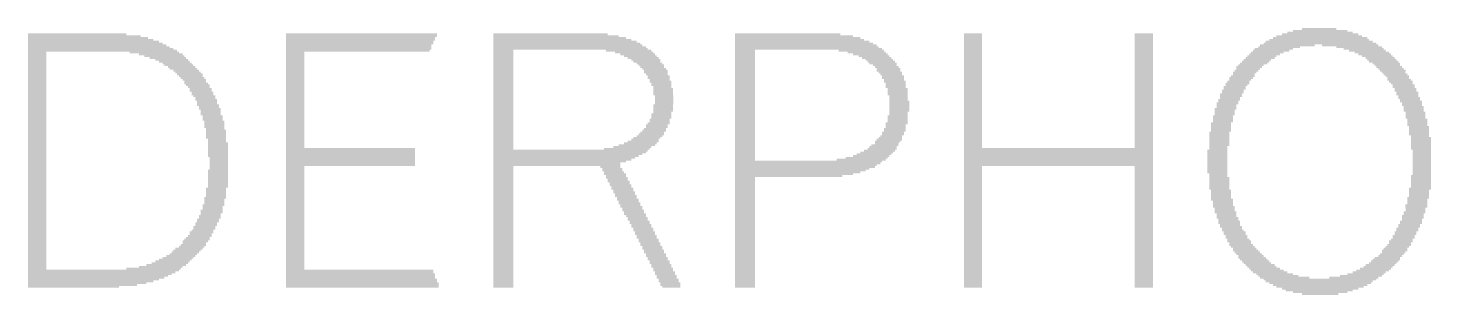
# Model space of a CAD drawing. Extents: x 3 to 114, y 9 to 132.
# Drawn here: x 49.32 to 61.09, y 129.89 to 132.13 of the extents above; entities that cross this region are included whole.
import ezdxf

# ---------------------------------------------------------------- set-up
doc = ezdxf.new("R2010")
doc.units = 0
doc.layers.add('254', color=53, linetype='CONTINUOUS')

# ---------------------------------------------------------------- blocks, each defined once
blk = doc.blocks.new('RECT')
blk.add_solid([(-0.5, -0.5), (0.5, -0.5), (-0.5, 0.5), (0.5, 0.5)])

msp = doc.modelspace()

# ---------------------------------------------------------------- block references
at = {"layer": '254', "yscale": 0.0152}
for p, xscale in [((60.1523, 132.1206), 0.2896), ((49.7357, 132.0749), 0.823), ((49.7967, 132.0597), 0.9449), ((49.85, 132.0292), 1.0516), ((49.8729, 132.014), 1.0973), ((49.8272, 132.0444), 1.0058), ((52.1132, 132.0444), 1.2497), ((52.1132, 132.0292), 1.2497), ((52.1208, 132.0749), 1.2649), ((52.1208, 132.0597), 1.2649), ((52.1056, 132.014), 1.2344), ((53.7515, 132.0597), 1.0516), ((53.782, 132.0444), 1.1125), ((53.8048, 132.0292), 1.1582), ((53.8277, 132.014), 1.204), ((53.7058, 132.0749), 0.9601), ((55.7479, 132.0597), 0.9906), ((55.7784, 132.0444), 1.0516), ((55.7936, 132.0292), 1.082), ((55.8165, 132.014), 1.1278), ((55.6946, 132.0749), 0.8839), ((57.2491, 132.0749), 0.1524), ((57.2491, 132.0597), 0.1524), ((57.2491, 132.0444), 0.1524), ((57.2491, 132.0292), 0.1524), ((57.2491, 132.014), 0.1524), ((58.6816, 132.0749), 0.1524), ((58.6816, 132.0597), 0.1524), ((58.6816, 132.0444), 0.1524), ((58.6816, 132.0292), 0.1524), ((58.6816, 132.014), 0.1524), ((60.1523, 132.014), 0.8992), ((60.1523, 132.0292), 0.8382), ((60.1599, 132.0444), 0.7925), ((60.1523, 132.0597), 0.7163), ((60.1599, 132.0749), 0.6401), ((60.1599, 132.0902), 0.5486), ((60.1599, 132.1054), 0.4572), ((49.8881, 131.9987), 1.1278), ((49.9186, 131.9682), 1.1887), ((49.9491, 131.9378), 1.2497), ((49.9034, 131.9835), 1.1582), ((49.9339, 131.953), 1.2192), ((49.4005, 131.9225), 0.1524), ((49.4005, 131.9073), 0.1524), ((49.4005, 131.892), 0.1524), ((50.3834, 131.9225), 0.4115), ((50.4368, 131.9073), 0.3658), ((50.4673, 131.892), 0.3353), ((52.0979, 131.9835), 1.2192), ((52.0979, 131.9682), 1.2192), ((52.0979, 131.953), 1.2192), ((52.0903, 131.9378), 1.204), ((51.5645, 131.9225), 0.1524), ((51.5645, 131.9073), 0.1524), ((51.5645, 131.892), 0.1524), ((52.1056, 131.9987), 1.2344), ((53.8505, 131.9835), 1.2497), ((53.8429, 131.9987), 1.2344), ((53.8658, 131.9682), 1.2802), ((53.8734, 131.953), 1.2954), ((53.3095, 131.9378), 0.1676), ((53.3095, 131.9225), 0.1676), ((53.3095, 131.9073), 0.1676), ((53.3095, 131.892), 0.1676), ((54.3611, 131.9378), 0.381), ((54.4068, 131.9225), 0.32), ((54.4373, 131.9073), 0.2896), ((54.4601, 131.892), 0.2743), ((55.8317, 131.9987), 1.1582), ((55.8546, 131.9682), 1.204), ((55.8698, 131.953), 1.2344), ((55.3364, 131.9378), 0.1676), ((55.3364, 131.9225), 0.1676), ((55.3364, 131.9073), 0.1676), ((55.3364, 131.892), 0.1676), ((55.847, 131.9835), 1.1887), ((56.3118, 131.9378), 0.381), ((56.3575, 131.9225), 0.32), ((56.388, 131.9073), 0.2896), ((56.4185, 131.892), 0.2591), ((57.2491, 131.9987), 0.1524), ((57.2491, 131.9835), 0.1524), ((57.2491, 131.9682), 0.1524), ((57.2491, 131.953), 0.1524), ((57.2491, 131.9378), 0.1524), ((57.2491, 131.9225), 0.1524), ((57.2491, 131.9073), 0.1524), ((57.2491, 131.892), 0.1524), ((58.6816, 131.9987), 0.1524), ((58.6816, 131.9835), 0.1524), ((58.6816, 131.9682), 0.1524), ((58.6816, 131.953), 0.1524), ((58.6816, 131.9378), 0.1524), ((58.6816, 131.9225), 0.1524), ((58.6816, 131.9073), 0.1524), ((58.6816, 131.892), 0.1524), ((59.6722, 131.892), 0.2438), ((59.6951, 131.9073), 0.2591), ((59.7179, 131.9225), 0.2743), ((59.7484, 131.9378), 0.3048), ((59.7713, 131.953), 0.32), ((59.817, 131.9682), 0.3505), ((59.8856, 131.9835), 0.4572), ((60.1599, 131.9987), 0.9449), ((60.4114, 131.9835), 0.4724), ((60.4876, 131.9682), 0.381), ((60.5257, 131.953), 0.3353), ((60.5561, 131.9378), 0.3048), ((60.5942, 131.9225), 0.2896), ((60.6171, 131.9073), 0.2743), ((60.64, 131.892), 0.2591), ((49.4005, 131.8768), 0.1524), ((49.4005, 131.8616), 0.1524), ((49.4005, 131.8463), 0.1524), ((49.4005, 131.8311), 0.1524), ((49.4005, 131.8158), 0.1524), ((49.4005, 131.8006), 0.1524), ((49.4005, 131.7854), 0.1524), ((49.4005, 131.7701), 0.1524), ((50.4977, 131.8768), 0.3048), ((50.5282, 131.8616), 0.2743), ((50.5511, 131.8463), 0.2591), ((50.5739, 131.8311), 0.2438), ((50.5892, 131.8158), 0.2438), ((50.612, 131.8006), 0.2286), ((50.6273, 131.7854), 0.2286), ((50.6501, 131.7701), 0.2134), ((51.5645, 131.8768), 0.1524), ((51.5645, 131.8616), 0.1524), ((51.5645, 131.8463), 0.1524), ((51.5645, 131.8311), 0.1524), ((51.5645, 131.8158), 0.1524), ((51.5645, 131.8006), 0.1524), ((51.5645, 131.7854), 0.1524), ((51.5645, 131.7701), 0.1524), ((53.3095, 131.8768), 0.1676), ((53.3095, 131.8616), 0.1676), ((53.3095, 131.8463), 0.1676), ((53.3095, 131.8311), 0.1676), ((53.3095, 131.8158), 0.1676), ((53.3095, 131.8006), 0.1676), ((53.3095, 131.7854), 0.1676), ((53.3095, 131.7701), 0.1676), ((54.483, 131.8768), 0.2591), ((54.5059, 131.8616), 0.2438), ((54.5135, 131.8463), 0.2286), ((54.5363, 131.8311), 0.2134), ((54.5516, 131.8158), 0.2134), ((54.5592, 131.8006), 0.1981), ((54.5744, 131.7854), 0.1981), ((54.5897, 131.7701), 0.1981), ((55.3364, 131.8768), 0.1676), ((55.3364, 131.8616), 0.1676), ((55.3364, 131.8463), 0.1676), ((55.3364, 131.8311), 0.1676), ((55.3364, 131.8158), 0.1676), ((55.3364, 131.8006), 0.1676), ((55.3364, 131.7854), 0.1676), ((55.3364, 131.7701), 0.1676), ((56.4413, 131.8768), 0.2438), ((56.4642, 131.8616), 0.2286), ((56.4794, 131.8463), 0.2286), ((56.4947, 131.8311), 0.2286), ((56.5099, 131.8158), 0.1981), ((56.5252, 131.8006), 0.1981), ((56.5404, 131.7854), 0.1981), ((56.5404, 131.7701), 0.1981), ((57.2491, 131.8768), 0.1524), ((57.2491, 131.8616), 0.1524), ((57.2491, 131.8463), 0.1524), ((57.2491, 131.8311), 0.1524), ((57.2491, 131.8158), 0.1524), ((57.2491, 131.8006), 0.1524), ((57.2491, 131.7854), 0.1524), ((57.2491, 131.7701), 0.1524), ((58.6816, 131.8768), 0.1524), ((58.6816, 131.8616), 0.1524), ((58.6816, 131.8463), 0.1524), ((58.6816, 131.8311), 0.1524), ((58.6816, 131.8158), 0.1524), ((58.6816, 131.8006), 0.1524), ((58.6816, 131.7854), 0.1524), ((58.6816, 131.7701), 0.1524), ((59.5427, 131.7701), 0.1981), ((59.5655, 131.8006), 0.2134), ((59.5579, 131.7854), 0.1981), ((59.5808, 131.8158), 0.2134), ((59.6036, 131.8311), 0.2286), ((59.6189, 131.8463), 0.2286), ((59.6341, 131.8616), 0.2286), ((59.657, 131.8768), 0.2438), ((60.6628, 131.8768), 0.2438), ((60.6781, 131.8616), 0.2438), ((60.6933, 131.8463), 0.2438), ((60.7162, 131.8311), 0.2286), ((60.7238, 131.8158), 0.2134), ((60.739, 131.8006), 0.2134), ((60.7543, 131.7854), 0.2134), ((60.7695, 131.7701), 0.2134), ((49.4005, 131.7549), 0.1524), ((49.4005, 131.7396), 0.1524), ((49.4005, 131.7244), 0.1524), ((49.4005, 131.7092), 0.1524), ((49.4005, 131.6939), 0.1524), ((49.4005, 131.6787), 0.1524), ((49.4005, 131.6634), 0.1524), ((49.4005, 131.6482), 0.1524), ((50.6654, 131.7549), 0.2134), ((50.6806, 131.7396), 0.2134), ((50.6882, 131.7244), 0.1981), ((50.7035, 131.7092), 0.1981), ((50.7187, 131.6939), 0.1981), ((50.7263, 131.6787), 0.1829), ((50.734, 131.6634), 0.1981), ((50.7492, 131.6482), 0.1981), ((51.5645, 131.7549), 0.1524), ((51.5645, 131.7396), 0.1524), ((51.5645, 131.7244), 0.1524), ((51.5645, 131.7092), 0.1524), ((51.5645, 131.6939), 0.1524), ((51.5645, 131.6787), 0.1524), ((51.5645, 131.6634), 0.1524), ((51.5645, 131.6482), 0.1524), ((53.3095, 131.7549), 0.1676), ((53.3095, 131.7396), 0.1676), ((53.3095, 131.7244), 0.1676), ((53.3095, 131.7092), 0.1676), ((53.3095, 131.6939), 0.1676), ((53.3095, 131.6787), 0.1676), ((53.3095, 131.6634), 0.1676), ((53.3095, 131.6482), 0.1676), ((54.5897, 131.7549), 0.1981), ((54.5973, 131.7396), 0.1829), ((54.6125, 131.7244), 0.1829), ((54.6125, 131.7092), 0.1829), ((54.6278, 131.6787), 0.1829), ((54.6202, 131.6939), 0.1676), ((54.6354, 131.6634), 0.1676), ((54.6354, 131.6482), 0.1676), ((55.3364, 131.7549), 0.1676), ((55.3364, 131.7396), 0.1676), ((55.3364, 131.7244), 0.1676), ((55.3364, 131.7092), 0.1676), ((55.3364, 131.6939), 0.1676), ((55.3364, 131.6787), 0.1676), ((55.3364, 131.6634), 0.1676), ((55.3364, 131.6482), 0.1676), ((56.5556, 131.7549), 0.1981), ((56.5633, 131.7396), 0.1829), ((56.5785, 131.7244), 0.1829), ((56.5785, 131.7092), 0.1829), ((56.5937, 131.6787), 0.1829), ((56.5861, 131.6939), 0.1676), ((56.6014, 131.6634), 0.1676), ((56.6014, 131.6482), 0.1676), ((57.2491, 131.7549), 0.1524), ((57.2491, 131.7396), 0.1524), ((57.2491, 131.7244), 0.1524), ((57.2491, 131.7092), 0.1524), ((57.2491, 131.6939), 0.1524), ((57.2491, 131.6787), 0.1524), ((57.2491, 131.6634), 0.1524), ((57.2491, 131.6482), 0.1524), ((58.6816, 131.7549), 0.1524), ((58.6816, 131.7396), 0.1524), ((58.6816, 131.7244), 0.1524), ((58.6816, 131.7092), 0.1524), ((58.6816, 131.6939), 0.1524), ((58.6816, 131.6787), 0.1524), ((58.6816, 131.6634), 0.1524), ((58.6816, 131.6482), 0.1524), ((59.4589, 131.6482), 0.1829), ((59.4665, 131.6634), 0.1981), ((59.4741, 131.6787), 0.1829), ((59.4893, 131.6939), 0.1829), ((59.497, 131.7092), 0.1981), ((59.5122, 131.7244), 0.1981), ((59.5198, 131.7396), 0.1829), ((59.5274, 131.7549), 0.1981), ((60.7771, 131.7549), 0.1981), ((60.7924, 131.7396), 0.1981), ((60.8076, 131.7244), 0.1981), ((60.8152, 131.7092), 0.1829), ((60.8228, 131.6939), 0.1981), ((60.8381, 131.6787), 0.1981), ((60.8457, 131.6634), 0.1829), ((60.8609, 131.6482), 0.1829), ((49.4005, 131.633), 0.1524), ((49.4005, 131.6177), 0.1524), ((49.4005, 131.6025), 0.1524), ((49.4005, 131.5872), 0.1524), ((49.4005, 131.572), 0.1524), ((49.4005, 131.5568), 0.1524), ((49.4005, 131.5415), 0.1524), ((50.7568, 131.633), 0.1829), ((50.7721, 131.6177), 0.1829), ((50.7721, 131.6025), 0.1829), ((50.7873, 131.5872), 0.1829), ((50.7873, 131.572), 0.1829), ((50.8025, 131.5568), 0.1829), ((50.8102, 131.5415), 0.1676), ((51.5645, 131.633), 0.1524), ((51.5645, 131.6177), 0.1524), ((51.5645, 131.6025), 0.1524), ((51.5645, 131.5872), 0.1524), ((51.5645, 131.572), 0.1524), ((51.5645, 131.5568), 0.1524), ((51.5645, 131.5415), 0.1524), ((53.3095, 131.633), 0.1676), ((53.3095, 131.6177), 0.1676), ((53.3095, 131.6025), 0.1676), ((53.3095, 131.5872), 0.1676), ((53.3095, 131.572), 0.1676), ((53.3095, 131.5568), 0.1676), ((53.3095, 131.5415), 0.1676), ((54.643, 131.633), 0.1524), ((54.6506, 131.6177), 0.1676), ((54.6506, 131.6025), 0.1676), ((54.6506, 131.5872), 0.1676), ((54.6506, 131.572), 0.1676), ((54.6583, 131.5568), 0.1524), ((54.6583, 131.5415), 0.1524), ((55.3364, 131.633), 0.1676), ((55.3364, 131.6177), 0.1676), ((55.3364, 131.6025), 0.1676), ((55.3364, 131.5872), 0.1676), ((55.3364, 131.572), 0.1676), ((55.3364, 131.5568), 0.1676), ((55.3364, 131.5415), 0.1676), ((56.6014, 131.633), 0.1676), ((56.6166, 131.6177), 0.1676), ((56.6166, 131.6025), 0.1676), ((56.6166, 131.5872), 0.1676), ((56.6166, 131.572), 0.1676), ((56.6242, 131.5568), 0.1524), ((56.6242, 131.5415), 0.1524), ((57.2491, 131.633), 0.1524), ((57.2491, 131.6177), 0.1524), ((57.2491, 131.6025), 0.1524), ((57.2491, 131.5872), 0.1524), ((57.2491, 131.572), 0.1524), ((57.2491, 131.5568), 0.1524), ((57.2491, 131.5415), 0.1524), ((58.6816, 131.633), 0.1524), ((58.6816, 131.6177), 0.1524), ((58.6816, 131.6025), 0.1524), ((58.6816, 131.5872), 0.1524), ((58.6816, 131.572), 0.1524), ((58.6816, 131.5568), 0.1524), ((58.6816, 131.5415), 0.1524), ((59.4131, 131.572), 0.1829), ((59.4131, 131.5568), 0.1829), ((59.4055, 131.5415), 0.1676), ((59.4284, 131.6025), 0.1829), ((59.4284, 131.5872), 0.1829), ((59.4436, 131.633), 0.1829), ((59.4436, 131.6177), 0.1829), ((60.8609, 131.633), 0.1829), ((60.8762, 131.6177), 0.1829), ((60.8762, 131.6025), 0.1829), ((60.8914, 131.5872), 0.1829), ((60.8914, 131.572), 0.1829), ((60.899, 131.5568), 0.1676), ((60.9067, 131.5415), 0.1829), ((49.4005, 131.5263), 0.1524), ((49.4005, 131.511), 0.1524), ((49.4005, 131.4958), 0.1524), ((49.4005, 131.4806), 0.1524), ((49.4005, 131.4653), 0.1524), ((49.4005, 131.4501), 0.1524), ((49.4005, 131.4348), 0.1524), ((49.4005, 131.4196), 0.1524), ((50.8178, 131.5263), 0.1829), ((50.833, 131.4806), 0.1829), ((50.8254, 131.511), 0.1676), ((50.8254, 131.4958), 0.1676), ((50.8406, 131.4653), 0.1676), ((50.8483, 131.4501), 0.1829), ((50.8559, 131.4348), 0.1676), ((50.8559, 131.4196), 0.1676), ((51.5645, 131.5263), 0.1524), ((51.5645, 131.511), 0.1524), ((51.5645, 131.4958), 0.1524), ((51.5645, 131.4806), 0.1524), ((51.5645, 131.4653), 0.1524), ((51.5645, 131.4501), 0.1524), ((51.5645, 131.4348), 0.1524), ((51.5645, 131.4196), 0.1524), ((53.3095, 131.5263), 0.1676), ((53.3095, 131.511), 0.1676), ((53.3095, 131.4958), 0.1676), ((53.3095, 131.4806), 0.1676), ((53.3095, 131.4653), 0.1676), ((53.3095, 131.4501), 0.1676), ((53.3095, 131.4348), 0.1676), ((53.3095, 131.4196), 0.1676), ((54.6506, 131.4806), 0.1676), ((54.6506, 131.4653), 0.1676), ((54.6506, 131.4501), 0.1676), ((54.6506, 131.4348), 0.1676), ((54.643, 131.4196), 0.1524), ((54.6583, 131.5263), 0.1524), ((54.6583, 131.511), 0.1524), ((54.6583, 131.4958), 0.1524), ((55.3364, 131.5263), 0.1676), ((55.3364, 131.511), 0.1676), ((55.3364, 131.4958), 0.1676), ((55.3364, 131.4806), 0.1676), ((55.3364, 131.4653), 0.1676), ((55.3364, 131.4501), 0.1676), ((55.3364, 131.4348), 0.1676), ((55.3364, 131.4196), 0.1676), ((56.6242, 131.5263), 0.1524), ((56.6318, 131.511), 0.1676), ((56.6318, 131.4958), 0.1676), ((56.6318, 131.4806), 0.1676), ((56.6318, 131.4653), 0.1676), ((56.6318, 131.4501), 0.1676), ((56.6318, 131.4348), 0.1676), ((56.6242, 131.4196), 0.1524), ((57.2491, 131.5263), 0.1524), ((57.2491, 131.511), 0.1524), ((57.2491, 131.4958), 0.1524), ((57.2491, 131.4806), 0.1524), ((57.2491, 131.4653), 0.1524), ((57.2491, 131.4501), 0.1524), ((57.2491, 131.4348), 0.1524), ((57.2491, 131.4196), 0.1524), ((58.6816, 131.5263), 0.1524), ((58.6816, 131.511), 0.1524), ((58.6816, 131.4958), 0.1524), ((58.6816, 131.4806), 0.1524), ((58.6816, 131.4653), 0.1524), ((58.6816, 131.4501), 0.1524), ((58.6816, 131.4348), 0.1524), ((58.6816, 131.4196), 0.1524), ((59.3674, 131.4501), 0.1829), ((59.3598, 131.4348), 0.1676), ((59.3598, 131.4196), 0.1676), ((59.3827, 131.4958), 0.1829), ((59.375, 131.4806), 0.1676), ((59.375, 131.4653), 0.1676), ((59.3979, 131.5263), 0.1829), ((59.3903, 131.511), 0.1676), ((60.9219, 131.511), 0.1829), ((60.9143, 131.5263), 0.1676), ((60.9295, 131.4958), 0.1676), ((60.9295, 131.4806), 0.1676), ((60.9448, 131.4653), 0.1676), ((60.9448, 131.4501), 0.1676), ((60.9448, 131.4348), 0.1676), ((60.96, 131.4196), 0.1676), ((49.4005, 131.4044), 0.1524), ((49.4005, 131.3891), 0.1524), ((49.4005, 131.3739), 0.1524), ((49.4005, 131.3586), 0.1524), ((49.4005, 131.3434), 0.1524), ((49.4005, 131.3282), 0.1524), ((49.4005, 131.3129), 0.1524), ((49.4005, 131.2977), 0.1524), ((50.8559, 131.4044), 0.1676), ((50.8711, 131.3891), 0.1676), ((50.8711, 131.3739), 0.1676), ((50.8711, 131.3586), 0.1676), ((50.8864, 131.3434), 0.1676), ((50.8864, 131.3282), 0.1676), ((50.8864, 131.3129), 0.1676), ((50.8864, 131.2977), 0.1676), ((51.5645, 131.4044), 0.1524), ((51.5645, 131.3891), 0.1524), ((51.5645, 131.3739), 0.1524), ((51.5645, 131.3586), 0.1524), ((51.5645, 131.3434), 0.1524), ((51.5645, 131.3282), 0.1524), ((51.5645, 131.3129), 0.1524), ((51.5645, 131.2977), 0.1524), ((53.3095, 131.4044), 0.1676), ((53.3095, 131.3891), 0.1676), ((53.3095, 131.3739), 0.1676), ((53.3095, 131.3586), 0.1676), ((53.3095, 131.3434), 0.1676), ((53.3095, 131.3282), 0.1676), ((53.3095, 131.3129), 0.1676), ((53.3095, 131.2977), 0.1676), ((54.5973, 131.3129), 0.1829), ((54.5973, 131.2977), 0.1829), ((54.6125, 131.3282), 0.1829), ((54.6202, 131.3586), 0.1676), ((54.6202, 131.3434), 0.1676), ((54.6354, 131.4044), 0.1676), ((54.6354, 131.3891), 0.1676), ((54.6354, 131.3739), 0.1676), ((55.3364, 131.4044), 0.1676), ((55.3364, 131.3891), 0.1676), ((55.3364, 131.3739), 0.1676), ((55.3364, 131.3586), 0.1676), ((55.3364, 131.3434), 0.1676), ((55.3364, 131.3282), 0.1676), ((55.3364, 131.3129), 0.1676), ((55.3364, 131.2977), 0.1676), ((56.609, 131.3282), 0.1829), ((56.6014, 131.3129), 0.1676), ((56.6014, 131.2977), 0.1676), ((56.6166, 131.3891), 0.1676), ((56.6166, 131.3739), 0.1676), ((56.6166, 131.3586), 0.1676), ((56.6166, 131.3434), 0.1676), ((56.6242, 131.4044), 0.1524), ((57.2491, 131.4044), 0.1524), ((57.2491, 131.3891), 0.1524), ((57.2491, 131.3739), 0.1524), ((57.2491, 131.3586), 0.1524), ((57.2491, 131.3434), 0.1524), ((57.2491, 131.3282), 0.1524), ((57.2491, 131.3129), 0.1524), ((57.2491, 131.2977), 0.1524), ((58.6816, 131.4044), 0.1524), ((58.6816, 131.3891), 0.1524), ((58.6816, 131.3739), 0.1524), ((58.6816, 131.3586), 0.1524), ((58.6816, 131.3434), 0.1524), ((58.6816, 131.3282), 0.1524), ((58.6816, 131.3129), 0.1524), ((58.6816, 131.2977), 0.1524), ((59.3293, 131.3282), 0.1676), ((59.3293, 131.3129), 0.1676), ((59.3293, 131.2977), 0.1676), ((59.3446, 131.3891), 0.1676), ((59.3446, 131.3739), 0.1676), ((59.3446, 131.3586), 0.1676), ((59.3446, 131.3434), 0.1676), ((59.3598, 131.4044), 0.1676), ((60.96, 131.4044), 0.1676), ((60.96, 131.3891), 0.1676), ((60.96, 131.3739), 0.1676), ((60.9752, 131.3586), 0.1676), ((60.9752, 131.3434), 0.1676), ((60.9752, 131.3282), 0.1676), ((60.9752, 131.3129), 0.1676), ((60.9905, 131.2977), 0.1676), ((49.4005, 131.2824), 0.1524), ((49.4005, 131.2672), 0.1524), ((49.4005, 131.252), 0.1524), ((49.4005, 131.2367), 0.1524), ((49.4005, 131.2215), 0.1524), ((49.4005, 131.2062), 0.1524), ((49.4005, 131.191), 0.1524), ((50.894, 131.2824), 0.1524), ((50.9016, 131.2672), 0.1676), ((50.9016, 131.252), 0.1676), ((50.9016, 131.2367), 0.1676), ((50.9016, 131.2215), 0.1676), ((50.9016, 131.2062), 0.1676), ((50.9092, 131.191), 0.1524), ((51.5645, 131.2824), 0.1524), ((51.5645, 131.2672), 0.1524), ((51.5645, 131.252), 0.1524), ((51.5645, 131.2367), 0.1524), ((51.5645, 131.2215), 0.1524), ((51.5645, 131.2062), 0.1524), ((51.5645, 131.191), 0.1524), ((53.3095, 131.2824), 0.1676), ((53.3095, 131.2672), 0.1676), ((53.3095, 131.252), 0.1676), ((53.3095, 131.2367), 0.1676), ((53.3095, 131.2215), 0.1676), ((53.3095, 131.2062), 0.1676), ((53.3095, 131.191), 0.1676), ((54.4982, 131.191), 0.2286), ((54.5135, 131.2062), 0.2286), ((54.5363, 131.2215), 0.2134), ((54.5516, 131.2367), 0.2134), ((54.5592, 131.252), 0.1981), ((54.5744, 131.2672), 0.1981), ((54.5821, 131.2824), 0.1829), ((55.3364, 131.2824), 0.1676), ((55.3364, 131.2672), 0.1676), ((55.3364, 131.252), 0.1676), ((55.3364, 131.2367), 0.1676), ((55.3364, 131.2215), 0.1676), ((55.3364, 131.2062), 0.1676), ((55.3364, 131.191), 0.1676), ((56.548, 131.191), 0.2134), ((56.5556, 131.2062), 0.1981), ((56.5633, 131.2215), 0.1829), ((56.5785, 131.252), 0.1829), ((56.5785, 131.2367), 0.1829), ((56.5937, 131.2824), 0.1829), ((56.5937, 131.2672), 0.1829), ((57.2491, 131.2824), 0.1524), ((57.2491, 131.2672), 0.1524), ((57.2491, 131.252), 0.1524), ((57.2491, 131.2367), 0.1524), ((57.2491, 131.2215), 0.1524), ((57.2491, 131.2062), 0.1524), ((57.2491, 131.191), 0.1524), ((58.6816, 131.2824), 0.1524), ((58.6816, 131.2672), 0.1524), ((58.6816, 131.252), 0.1524), ((58.6816, 131.2367), 0.1524), ((58.6816, 131.2215), 0.1524), ((58.6816, 131.2062), 0.1524), ((58.6816, 131.191), 0.1524), ((59.3141, 131.252), 0.1676), ((59.3141, 131.2367), 0.1676), ((59.3141, 131.2215), 0.1676), ((59.3141, 131.2062), 0.1676), ((59.3141, 131.191), 0.1676), ((59.3293, 131.2824), 0.1676), ((59.3293, 131.2672), 0.1676), ((60.9905, 131.2824), 0.1676), ((60.9905, 131.2672), 0.1676), ((60.9905, 131.252), 0.1676), ((60.9905, 131.2367), 0.1676), ((60.9981, 131.2215), 0.1524), ((61.0057, 131.2062), 0.1676), ((61.0057, 131.191), 0.1676), ((49.4005, 131.1758), 0.1524), ((49.4005, 131.1605), 0.1524), ((49.4005, 131.1453), 0.1524), ((49.4005, 131.13), 0.1524), ((49.4005, 131.1148), 0.1524), ((49.4005, 131.0996), 0.1524), ((49.4005, 131.0843), 0.1524), ((49.4005, 131.0691), 0.1524), ((50.9092, 131.1758), 0.1524), ((50.9168, 131.1605), 0.1676), ((50.9168, 131.1453), 0.1676), ((50.9168, 131.13), 0.1676), ((50.9168, 131.1148), 0.1676), ((50.9168, 131.0996), 0.1676), ((50.9168, 131.0843), 0.1676), ((50.9168, 131.0691), 0.1676), ((51.5645, 131.1758), 0.1524), ((51.5645, 131.1605), 0.1524), ((51.5645, 131.1453), 0.1524), ((51.5645, 131.13), 0.1524), ((52.0294, 131.1148), 1.082), ((52.0294, 131.0996), 1.082), ((52.0294, 131.0843), 1.082), ((52.0294, 131.0691), 1.082), ((53.8505, 131.0691), 1.2497), ((53.3095, 131.1758), 0.1676), ((53.3095, 131.1605), 0.1676), ((53.3095, 131.1453), 0.1676), ((53.3095, 131.13), 0.1676), ((53.3095, 131.1148), 0.1676), ((53.8734, 131.0996), 1.2954), ((53.8658, 131.0843), 1.2802), ((54.3458, 131.1148), 0.381), ((54.3916, 131.13), 0.32), ((54.4297, 131.1453), 0.3048), ((54.4601, 131.1605), 0.2743), ((54.483, 131.1758), 0.2591), ((55.3364, 131.1758), 0.1676), ((55.3364, 131.1605), 0.1676), ((55.3364, 131.1453), 0.1676), ((55.3364, 131.13), 0.1676), ((55.3364, 131.1148), 0.1676), ((55.3364, 131.0996), 0.1676), ((55.3364, 131.0843), 0.1676), ((55.3364, 131.0691), 0.1676), ((56.4185, 131.0691), 0.2896), ((56.4413, 131.0843), 0.2743), ((56.4642, 131.0996), 0.2591), ((56.4871, 131.1148), 0.2438), ((56.4947, 131.13), 0.2286), ((56.5099, 131.1453), 0.2286), ((56.5328, 131.1758), 0.2134), ((56.5252, 131.1605), 0.1981), ((57.9653, 131.1148), 1.585), ((57.9653, 131.0996), 1.585), ((57.9653, 131.0843), 1.585), ((57.9653, 131.0691), 1.585), ((57.2491, 131.1758), 0.1524), ((57.2491, 131.1605), 0.1524), ((57.2491, 131.1453), 0.1524), ((57.2491, 131.13), 0.1524), ((58.6816, 131.1758), 0.1524), ((58.6816, 131.1605), 0.1524), ((58.6816, 131.1453), 0.1524), ((58.6816, 131.13), 0.1524), ((59.2988, 131.0996), 0.1676), ((59.2988, 131.0843), 0.1676), ((59.2988, 131.0691), 0.1676), ((59.3141, 131.1758), 0.1676), ((59.3141, 131.1605), 0.1676), ((59.3141, 131.1453), 0.1676), ((59.3065, 131.13), 0.1524), ((59.3065, 131.1148), 0.1524), ((61.0057, 131.1758), 0.1676), ((61.0057, 131.1605), 0.1676), ((61.0057, 131.1453), 0.1676), ((61.0057, 131.13), 0.1676), ((61.0057, 131.1148), 0.1676), ((61.0133, 131.0996), 0.1524), ((61.0133, 131.0843), 0.1524), ((61.0133, 131.0691), 0.1524), ((49.4005, 131.0538), 0.1524), ((49.4005, 131.0386), 0.1524), ((49.4005, 131.0234), 0.1524), ((49.4005, 131.0081), 0.1524), ((49.4005, 130.9929), 0.1524), ((49.4005, 130.9776), 0.1524), ((49.4005, 130.9624), 0.1524), ((49.4005, 130.9472), 0.1524), ((50.9168, 131.0538), 0.1676), ((50.9245, 131.0386), 0.1524), ((50.9245, 131.0234), 0.1524), ((50.9245, 131.0081), 0.1524), ((50.9245, 130.9929), 0.1524), ((50.9245, 130.9776), 0.1524), ((50.9245, 130.9624), 0.1524), ((50.9245, 130.9472), 0.1524), ((51.5645, 130.9624), 0.1524), ((51.5645, 130.9472), 0.1524), ((52.0294, 131.0538), 1.082), ((52.0294, 131.0386), 1.082), ((52.0294, 131.0234), 1.082), ((52.0294, 131.0081), 1.082), ((52.0294, 130.9929), 1.082), ((52.0294, 130.9776), 1.082), ((53.8353, 131.0538), 1.2192), ((53.8201, 131.0386), 1.1887), ((53.8048, 131.0234), 1.1582), ((53.782, 131.0081), 1.1125), ((53.7591, 130.9929), 1.0668), ((53.7591, 130.9776), 1.0668), ((53.3095, 130.9624), 0.1676), ((53.3095, 130.9472), 0.1676), ((54.2087, 130.9624), 0.1676), ((54.2239, 130.9472), 0.1676), ((55.3364, 131.0538), 0.1676), ((55.3364, 131.0386), 0.1676), ((55.3364, 131.0234), 0.1676), ((55.8698, 131.0081), 1.2344), ((55.8622, 130.9929), 1.2192), ((55.8394, 130.9624), 1.1735), ((55.8165, 130.9472), 1.1278), ((55.847, 130.9776), 1.1887), ((56.3118, 131.0234), 0.4115), ((56.3575, 131.0386), 0.3505), ((56.3956, 131.0538), 0.3048), ((57.9653, 131.0538), 1.585), ((57.9653, 131.0386), 1.585), ((57.9653, 131.0234), 1.585), ((57.9653, 131.0081), 1.585), ((57.9653, 130.9929), 1.585), ((57.9653, 130.9776), 1.585), ((57.2491, 130.9624), 0.1524), ((57.2491, 130.9472), 0.1524), ((58.6816, 130.9624), 0.1524), ((58.6816, 130.9472), 0.1524), ((59.2988, 131.0538), 0.1676), ((59.2988, 131.0386), 0.1676), ((59.2988, 131.0234), 0.1676), ((59.2988, 131.0081), 0.1676), ((59.2988, 130.9929), 0.1676), ((59.2988, 130.9776), 0.1676), ((59.2988, 130.9624), 0.1676), ((59.2988, 130.9472), 0.1676), ((61.0133, 131.0538), 0.1524), ((61.0133, 131.0386), 0.1524), ((61.0133, 131.0234), 0.1524), ((61.0133, 131.0081), 0.1524), ((61.0133, 130.9929), 0.1524), ((61.0133, 130.9776), 0.1524), ((61.0133, 130.9624), 0.1524), ((61.0133, 130.9472), 0.1524), ((49.4005, 130.9319), 0.1524), ((49.4005, 130.9167), 0.1524), ((49.4005, 130.9014), 0.1524), ((49.4005, 130.8862), 0.1524), ((49.4005, 130.871), 0.1524), ((49.4005, 130.8557), 0.1524), ((49.4005, 130.8405), 0.1524), ((49.4005, 130.8252), 0.1524), ((50.9168, 130.9319), 0.1676), ((50.9168, 130.9167), 0.1676), ((50.9168, 130.9014), 0.1676), ((50.9168, 130.8862), 0.1676), ((50.9168, 130.871), 0.1676), ((50.9168, 130.8557), 0.1676), ((50.9168, 130.8405), 0.1676), ((50.9168, 130.8252), 0.1676), ((51.5645, 130.9319), 0.1524), ((51.5645, 130.9167), 0.1524), ((51.5645, 130.9014), 0.1524), ((51.5645, 130.8862), 0.1524), ((51.5645, 130.871), 0.1524), ((51.5645, 130.8557), 0.1524), ((51.5645, 130.8405), 0.1524), ((51.5645, 130.8252), 0.1524), ((53.3095, 130.9319), 0.1676), ((53.3095, 130.9167), 0.1676), ((53.3095, 130.9014), 0.1676), ((53.3095, 130.8862), 0.1676), ((53.3095, 130.871), 0.1676), ((53.3095, 130.8557), 0.1676), ((53.3095, 130.8405), 0.1676), ((53.3095, 130.8252), 0.1676), ((54.2239, 130.9319), 0.1676), ((54.2468, 130.9014), 0.1829), ((54.2392, 130.9167), 0.1676), ((54.262, 130.871), 0.1829), ((54.2544, 130.8862), 0.1676), ((54.2696, 130.8557), 0.1676), ((54.2773, 130.8405), 0.1829), ((54.2849, 130.8252), 0.1676), ((55.8013, 130.9319), 1.0973), ((55.7784, 130.9167), 1.0516), ((55.7479, 130.9014), 0.9906), ((55.7022, 130.8862), 0.8992), ((55.3364, 130.871), 0.1676), ((55.3364, 130.8557), 0.1676), ((55.3364, 130.8405), 0.1676), ((55.3364, 130.8252), 0.1676), ((57.2491, 130.9319), 0.1524), ((57.2491, 130.9167), 0.1524), ((57.2491, 130.9014), 0.1524), ((57.2491, 130.8862), 0.1524), ((57.2491, 130.871), 0.1524), ((57.2491, 130.8557), 0.1524), ((57.2491, 130.8405), 0.1524), ((57.2491, 130.8252), 0.1524), ((58.6816, 130.9319), 0.1524), ((58.6816, 130.9167), 0.1524), ((58.6816, 130.9014), 0.1524), ((58.6816, 130.8862), 0.1524), ((58.6816, 130.871), 0.1524), ((58.6816, 130.8557), 0.1524), ((58.6816, 130.8405), 0.1524), ((58.6816, 130.8252), 0.1524), ((59.2988, 130.9319), 0.1676), ((59.2988, 130.9167), 0.1676), ((59.3065, 130.9014), 0.1524), ((59.3065, 130.8862), 0.1524), ((59.3141, 130.871), 0.1676), ((59.3141, 130.8557), 0.1676), ((59.3141, 130.8405), 0.1676), ((59.3141, 130.8252), 0.1676), ((61.0057, 130.8862), 0.1676), ((61.0057, 130.871), 0.1676), ((61.0057, 130.8557), 0.1676), ((61.0057, 130.8405), 0.1676), ((61.0057, 130.8252), 0.1676), ((61.0133, 130.9319), 0.1524), ((61.0133, 130.9167), 0.1524), ((61.0133, 130.9014), 0.1524), ((49.4005, 130.81), 0.1524), ((49.4005, 130.7948), 0.1524), ((49.4005, 130.7795), 0.1524), ((49.4005, 130.7643), 0.1524), ((49.4005, 130.749), 0.1524), ((49.4005, 130.7338), 0.1524), ((49.4005, 130.7186), 0.1524), ((50.9016, 130.7795), 0.1676), ((50.9016, 130.7643), 0.1676), ((50.9016, 130.749), 0.1676), ((50.9016, 130.7338), 0.1676), ((50.9016, 130.7186), 0.1676), ((50.9168, 130.81), 0.1676), ((50.9168, 130.7948), 0.1676), ((51.5645, 130.81), 0.1524), ((51.5645, 130.7948), 0.1524), ((51.5645, 130.7795), 0.1524), ((51.5645, 130.7643), 0.1524), ((51.5645, 130.749), 0.1524), ((51.5645, 130.7338), 0.1524), ((51.5645, 130.7186), 0.1524), ((53.3095, 130.81), 0.1676), ((53.3095, 130.7948), 0.1676), ((53.3095, 130.7795), 0.1676), ((53.3095, 130.7643), 0.1676), ((53.3095, 130.749), 0.1676), ((53.3095, 130.7338), 0.1676), ((53.3095, 130.7186), 0.1676), ((54.2925, 130.81), 0.1829), ((54.3077, 130.7795), 0.1829), ((54.3001, 130.7948), 0.1676), ((54.323, 130.749), 0.1829), ((54.3154, 130.7643), 0.1676), ((54.3382, 130.7186), 0.1829), ((54.3306, 130.7338), 0.1676), ((55.3364, 130.81), 0.1676), ((55.3364, 130.7948), 0.1676), ((55.3364, 130.7795), 0.1676), ((55.3364, 130.7643), 0.1676), ((55.3364, 130.749), 0.1676), ((55.3364, 130.7338), 0.1676), ((55.3364, 130.7186), 0.1676), ((57.2491, 130.81), 0.1524), ((57.2491, 130.7948), 0.1524), ((57.2491, 130.7795), 0.1524), ((57.2491, 130.7643), 0.1524), ((57.2491, 130.749), 0.1524), ((57.2491, 130.7338), 0.1524), ((57.2491, 130.7186), 0.1524), ((58.6816, 130.81), 0.1524), ((58.6816, 130.7948), 0.1524), ((58.6816, 130.7795), 0.1524), ((58.6816, 130.7643), 0.1524), ((58.6816, 130.749), 0.1524), ((58.6816, 130.7338), 0.1524), ((58.6816, 130.7186), 0.1524), ((59.3141, 130.81), 0.1676), ((59.3141, 130.7948), 0.1676), ((59.3141, 130.7795), 0.1676), ((59.3293, 130.7643), 0.1676), ((59.3293, 130.749), 0.1676), ((59.3293, 130.7338), 0.1676), ((59.3293, 130.7186), 0.1676), ((60.9981, 130.7795), 0.1829), ((60.9905, 130.7643), 0.1676), ((60.9905, 130.749), 0.1676), ((60.9905, 130.7338), 0.1676), ((60.9905, 130.7186), 0.1676), ((61.0057, 130.81), 0.1676), ((61.0057, 130.7948), 0.1676), ((49.4005, 130.7033), 0.1524), ((49.4005, 130.6881), 0.1524), ((49.4005, 130.6728), 0.1524), ((49.4005, 130.6576), 0.1524), ((49.4005, 130.6424), 0.1524), ((49.4005, 130.6271), 0.1524), ((49.4005, 130.6119), 0.1524), ((49.4005, 130.5966), 0.1524), ((50.8635, 130.5966), 0.1829), ((50.8787, 130.6424), 0.1829), ((50.8711, 130.6271), 0.1676), ((50.8711, 130.6119), 0.1676), ((50.894, 130.7033), 0.1829), ((50.8864, 130.6881), 0.1676), ((50.8864, 130.6728), 0.1676), ((50.8864, 130.6576), 0.1676), ((51.5645, 130.7033), 0.1524), ((51.5645, 130.6881), 0.1524), ((51.5645, 130.6728), 0.1524), ((51.5645, 130.6576), 0.1524), ((51.5645, 130.6424), 0.1524), ((51.5645, 130.6271), 0.1524), ((51.5645, 130.6119), 0.1524), ((51.5645, 130.5966), 0.1524), ((53.3095, 130.7033), 0.1676), ((53.3095, 130.6881), 0.1676), ((53.3095, 130.6728), 0.1676), ((53.3095, 130.6576), 0.1676), ((53.3095, 130.6424), 0.1676), ((53.3095, 130.6271), 0.1676), ((53.3095, 130.6119), 0.1676), ((53.3095, 130.5966), 0.1676), ((54.3458, 130.7033), 0.1676), ((54.3535, 130.6881), 0.1829), ((54.3687, 130.6576), 0.1829), ((54.3611, 130.6728), 0.1676), ((54.3839, 130.6271), 0.1829), ((54.3763, 130.6424), 0.1676), ((54.3992, 130.5966), 0.1829), ((54.3916, 130.6119), 0.1676), ((55.3364, 130.7033), 0.1676), ((55.3364, 130.6881), 0.1676), ((55.3364, 130.6728), 0.1676), ((55.3364, 130.6576), 0.1676), ((55.3364, 130.6424), 0.1676), ((55.3364, 130.6271), 0.1676), ((55.3364, 130.6119), 0.1676), ((55.3364, 130.5966), 0.1676), ((57.2491, 130.7033), 0.1524), ((57.2491, 130.6881), 0.1524), ((57.2491, 130.6728), 0.1524), ((57.2491, 130.6576), 0.1524), ((57.2491, 130.6424), 0.1524), ((57.2491, 130.6271), 0.1524), ((57.2491, 130.6119), 0.1524), ((57.2491, 130.5966), 0.1524), ((58.6816, 130.7033), 0.1524), ((58.6816, 130.6881), 0.1524), ((58.6816, 130.6728), 0.1524), ((58.6816, 130.6576), 0.1524), ((58.6816, 130.6424), 0.1524), ((58.6816, 130.6271), 0.1524), ((58.6816, 130.6119), 0.1524), ((58.6816, 130.5966), 0.1524), ((59.3369, 130.6881), 0.1829), ((59.3293, 130.7033), 0.1676), ((59.3446, 130.6728), 0.1676), ((59.3446, 130.6576), 0.1676), ((59.3446, 130.6424), 0.1676), ((59.3522, 130.6271), 0.1829), ((59.3598, 130.6119), 0.1676), ((59.3598, 130.5966), 0.1676), ((60.9676, 130.6424), 0.1829), ((60.9676, 130.6271), 0.1829), ((60.96, 130.6119), 0.1676), ((60.96, 130.5966), 0.1676), ((60.9829, 130.7033), 0.1829), ((60.9752, 130.6881), 0.1676), ((60.9752, 130.6728), 0.1676), ((60.9752, 130.6576), 0.1676), ((49.4005, 130.5814), 0.1524), ((49.4005, 130.5662), 0.1524), ((49.4005, 130.5509), 0.1524), ((49.4005, 130.5357), 0.1524), ((49.4005, 130.5204), 0.1524), ((49.4005, 130.5052), 0.1524), ((49.4005, 130.49), 0.1524), ((49.4005, 130.4747), 0.1524), ((50.8178, 130.49), 0.1829), ((50.8178, 130.4747), 0.1829), ((50.833, 130.5204), 0.1829), ((50.833, 130.5052), 0.1829), ((50.8483, 130.5509), 0.1829), ((50.8483, 130.5357), 0.1829), ((50.8635, 130.5814), 0.1829), ((50.8559, 130.5662), 0.1676), ((51.5645, 130.5814), 0.1524), ((51.5645, 130.5662), 0.1524), ((51.5645, 130.5509), 0.1524), ((51.5645, 130.5357), 0.1524), ((51.5645, 130.5204), 0.1524), ((51.5645, 130.5052), 0.1524), ((51.5645, 130.49), 0.1524), ((51.5645, 130.4747), 0.1524), ((53.3095, 130.5814), 0.1676), ((53.3095, 130.5662), 0.1676), ((53.3095, 130.5509), 0.1676), ((53.3095, 130.5357), 0.1676), ((53.3095, 130.5204), 0.1676), ((53.3095, 130.5052), 0.1676), ((53.3095, 130.49), 0.1676), ((53.3095, 130.4747), 0.1676), ((54.4144, 130.5662), 0.1829), ((54.4068, 130.5814), 0.1676), ((54.422, 130.5509), 0.1676), ((54.4373, 130.5357), 0.1676), ((54.4373, 130.5204), 0.1676), ((54.4525, 130.5052), 0.1676), ((54.4525, 130.49), 0.1676), ((54.4678, 130.4747), 0.1676), ((55.3364, 130.5814), 0.1676), ((55.3364, 130.5662), 0.1676), ((55.3364, 130.5509), 0.1676), ((55.3364, 130.5357), 0.1676), ((55.3364, 130.5204), 0.1676), ((55.3364, 130.5052), 0.1676), ((55.3364, 130.49), 0.1676), ((55.3364, 130.4747), 0.1676), ((57.2491, 130.5814), 0.1524), ((57.2491, 130.5662), 0.1524), ((57.2491, 130.5509), 0.1524), ((57.2491, 130.5357), 0.1524), ((57.2491, 130.5204), 0.1524), ((57.2491, 130.5052), 0.1524), ((57.2491, 130.49), 0.1524), ((57.2491, 130.4747), 0.1524), ((58.6816, 130.5814), 0.1524), ((58.6816, 130.5662), 0.1524), ((58.6816, 130.5509), 0.1524), ((58.6816, 130.5357), 0.1524), ((58.6816, 130.5204), 0.1524), ((58.6816, 130.5052), 0.1524), ((58.6816, 130.49), 0.1524), ((58.6816, 130.4747), 0.1524), ((59.3674, 130.5814), 0.1829), ((59.375, 130.5662), 0.1676), ((59.375, 130.5509), 0.1676), ((59.3827, 130.5357), 0.1829), ((59.3979, 130.5052), 0.1829), ((59.3979, 130.49), 0.1829), ((59.3903, 130.5204), 0.1676), ((59.4055, 130.4747), 0.1676), ((60.9067, 130.4747), 0.1829), ((60.9219, 130.5052), 0.1829), ((60.9219, 130.49), 0.1829), ((60.9371, 130.5509), 0.1829), ((60.9371, 130.5357), 0.1829), ((60.9295, 130.5204), 0.1676), ((60.9524, 130.5814), 0.1829), ((60.9448, 130.5662), 0.1676), ((49.4005, 130.4595), 0.1524), ((49.4005, 130.4442), 0.1524), ((49.4005, 130.429), 0.1524), ((49.4005, 130.4138), 0.1524), ((49.4005, 130.3985), 0.1524), ((49.4005, 130.3833), 0.1524), ((49.4005, 130.368), 0.1524), ((49.4005, 130.3528), 0.1524), ((50.7416, 130.3528), 0.2134), ((50.7492, 130.368), 0.1981), ((50.7644, 130.3833), 0.1981), ((50.7797, 130.4138), 0.1981), ((50.7721, 130.3985), 0.1829), ((50.7873, 130.429), 0.1829), ((50.8025, 130.4595), 0.1829), ((50.8025, 130.4442), 0.1829), ((51.5645, 130.4595), 0.1524), ((51.5645, 130.4442), 0.1524), ((51.5645, 130.429), 0.1524), ((51.5645, 130.4138), 0.1524), ((51.5645, 130.3985), 0.1524), ((51.5645, 130.3833), 0.1524), ((51.5645, 130.368), 0.1524), ((51.5645, 130.3528), 0.1524), ((53.3095, 130.4595), 0.1676), ((53.3095, 130.4442), 0.1676), ((53.3095, 130.429), 0.1676), ((53.3095, 130.4138), 0.1676), ((53.3095, 130.3985), 0.1676), ((53.3095, 130.3833), 0.1676), ((53.3095, 130.368), 0.1676), ((53.3095, 130.3528), 0.1676), ((54.4678, 130.4595), 0.1676), ((54.483, 130.4442), 0.1676), ((54.483, 130.429), 0.1676), ((54.4982, 130.4138), 0.1676), ((54.4982, 130.3985), 0.1676), ((54.5135, 130.3833), 0.1676), ((54.5135, 130.368), 0.1676), ((54.5287, 130.3528), 0.1676), ((55.3364, 130.4595), 0.1676), ((55.3364, 130.4442), 0.1676), ((55.3364, 130.429), 0.1676), ((55.3364, 130.4138), 0.1676), ((55.3364, 130.3985), 0.1676), ((55.3364, 130.3833), 0.1676), ((55.3364, 130.368), 0.1676), ((55.3364, 130.3528), 0.1676), ((57.2491, 130.4595), 0.1524), ((57.2491, 130.4442), 0.1524), ((57.2491, 130.429), 0.1524), ((57.2491, 130.4138), 0.1524), ((57.2491, 130.3985), 0.1524), ((57.2491, 130.3833), 0.1524), ((57.2491, 130.368), 0.1524), ((57.2491, 130.3528), 0.1524), ((58.6816, 130.4595), 0.1524), ((58.6816, 130.4442), 0.1524), ((58.6816, 130.429), 0.1524), ((58.6816, 130.4138), 0.1524), ((58.6816, 130.3985), 0.1524), ((58.6816, 130.3833), 0.1524), ((58.6816, 130.368), 0.1524), ((58.6816, 130.3528), 0.1524), ((59.4131, 130.4595), 0.1829), ((59.4208, 130.4442), 0.1676), ((59.4284, 130.429), 0.1829), ((59.4436, 130.4138), 0.1829), ((59.4436, 130.3985), 0.1829), ((59.4589, 130.3833), 0.1829), ((59.4589, 130.368), 0.1829), ((59.4741, 130.3528), 0.1829), ((60.8457, 130.3528), 0.1829), ((60.8609, 130.3833), 0.1829), ((60.8609, 130.368), 0.1829), ((60.8762, 130.4138), 0.1829), ((60.8762, 130.3985), 0.1829), ((60.8914, 130.4442), 0.1829), ((60.8914, 130.429), 0.1829), ((60.9067, 130.4595), 0.1829), ((49.4005, 130.3376), 0.1524), ((49.4005, 130.3223), 0.1524), ((49.4005, 130.3071), 0.1524), ((49.4005, 130.2918), 0.1524), ((49.4005, 130.2766), 0.1524), ((49.4005, 130.2614), 0.1524), ((49.4005, 130.2461), 0.1524), ((50.6425, 130.2461), 0.2286), ((50.6578, 130.2614), 0.2286), ((50.673, 130.2766), 0.2286), ((50.6959, 130.2918), 0.2134), ((50.7111, 130.3071), 0.2134), ((50.7263, 130.3376), 0.2134), ((50.7187, 130.3223), 0.1981), ((51.5645, 130.3376), 0.1524), ((51.5645, 130.3223), 0.1524), ((51.5645, 130.3071), 0.1524), ((51.5645, 130.2918), 0.1524), ((51.5645, 130.2766), 0.1524), ((51.5645, 130.2614), 0.1524), ((51.5645, 130.2461), 0.1524), ((53.3095, 130.3376), 0.1676), ((53.3095, 130.3223), 0.1676), ((53.3095, 130.3071), 0.1676), ((53.3095, 130.2918), 0.1676), ((53.3095, 130.2766), 0.1676), ((53.3095, 130.2614), 0.1676), ((53.3095, 130.2461), 0.1676), ((54.5287, 130.3376), 0.1676), ((54.544, 130.3223), 0.1676), ((54.544, 130.3071), 0.1676), ((54.5592, 130.2918), 0.1676), ((54.5592, 130.2766), 0.1676), ((54.5744, 130.2614), 0.1676), ((54.5744, 130.2461), 0.1676), ((55.3364, 130.3376), 0.1676), ((55.3364, 130.3223), 0.1676), ((55.3364, 130.3071), 0.1676), ((55.3364, 130.2918), 0.1676), ((55.3364, 130.2766), 0.1676), ((55.3364, 130.2614), 0.1676), ((55.3364, 130.2461), 0.1676), ((57.2491, 130.3376), 0.1524), ((57.2491, 130.3223), 0.1524), ((57.2491, 130.3071), 0.1524), ((57.2491, 130.2918), 0.1524), ((57.2491, 130.2766), 0.1524), ((57.2491, 130.2614), 0.1524), ((57.2491, 130.2461), 0.1524), ((58.6816, 130.3376), 0.1524), ((58.6816, 130.3223), 0.1524), ((58.6816, 130.3071), 0.1524), ((58.6816, 130.2918), 0.1524), ((58.6816, 130.2766), 0.1524), ((58.6816, 130.2614), 0.1524), ((58.6816, 130.2461), 0.1524), ((59.4817, 130.3376), 0.1981), ((59.4893, 130.3223), 0.1829), ((59.497, 130.3071), 0.1981), ((59.5122, 130.2918), 0.1981), ((59.5274, 130.2766), 0.1981), ((59.5351, 130.2614), 0.2134), ((59.5503, 130.2461), 0.2134), ((60.7847, 130.2614), 0.2134), ((60.7771, 130.2461), 0.1981), ((60.7924, 130.2766), 0.1981), ((60.8076, 130.2918), 0.1981), ((60.8228, 130.3071), 0.1981), ((60.8381, 130.3376), 0.1981), ((60.8305, 130.3223), 0.1829), ((49.4005, 130.2309), 0.1524), ((49.4005, 130.2156), 0.1524), ((49.4005, 130.2004), 0.1524), ((49.4005, 130.1852), 0.1524), ((49.4005, 130.1699), 0.1524), ((49.4005, 130.1547), 0.1524), ((49.4005, 130.1394), 0.1524), ((49.4005, 130.1242), 0.1524), ((50.4368, 130.1242), 0.3658), ((50.4825, 130.1394), 0.3353), ((50.513, 130.1547), 0.3048), ((50.5358, 130.1699), 0.2896), ((50.5587, 130.1852), 0.2743), ((50.5816, 130.2004), 0.2591), ((50.6044, 130.2156), 0.2438), ((50.6273, 130.2309), 0.2286), ((51.5645, 130.2309), 0.1524), ((51.5645, 130.2156), 0.1524), ((51.5645, 130.2004), 0.1524), ((51.5645, 130.1852), 0.1524), ((51.5645, 130.1699), 0.1524), ((51.5645, 130.1547), 0.1524), ((51.5645, 130.1394), 0.1524), ((51.5645, 130.1242), 0.1524), ((53.3095, 130.2309), 0.1676), ((53.3095, 130.2156), 0.1676), ((53.3095, 130.2004), 0.1676), ((53.3095, 130.1852), 0.1676), ((53.3095, 130.1699), 0.1676), ((53.3095, 130.1547), 0.1676), ((53.3095, 130.1394), 0.1676), ((53.3095, 130.1242), 0.1676), ((54.5897, 130.2309), 0.1676), ((54.5897, 130.2156), 0.1676), ((54.6049, 130.2004), 0.1676), ((54.6049, 130.1852), 0.1676), ((54.6202, 130.1699), 0.1676), ((54.6202, 130.1547), 0.1676), ((54.6354, 130.1394), 0.1676), ((54.6354, 130.1242), 0.1676), ((55.3364, 130.2309), 0.1676), ((55.3364, 130.2156), 0.1676), ((55.3364, 130.2004), 0.1676), ((55.3364, 130.1852), 0.1676), ((55.3364, 130.1699), 0.1676), ((55.3364, 130.1547), 0.1676), ((55.3364, 130.1394), 0.1676), ((55.3364, 130.1242), 0.1676), ((57.2491, 130.2309), 0.1524), ((57.2491, 130.2156), 0.1524), ((57.2491, 130.2004), 0.1524), ((57.2491, 130.1852), 0.1524), ((57.2491, 130.1699), 0.1524), ((57.2491, 130.1547), 0.1524), ((57.2491, 130.1394), 0.1524), ((57.2491, 130.1242), 0.1524), ((58.6816, 130.2309), 0.1524), ((58.6816, 130.2156), 0.1524), ((58.6816, 130.2004), 0.1524), ((58.6816, 130.1852), 0.1524), ((58.6816, 130.1699), 0.1524), ((58.6816, 130.1547), 0.1524), ((58.6816, 130.1394), 0.1524), ((58.6816, 130.1242), 0.1524), ((59.5655, 130.2309), 0.2134), ((59.5808, 130.2156), 0.2134), ((59.5884, 130.2004), 0.2286), ((59.6036, 130.1852), 0.2286), ((59.6189, 130.1699), 0.2286), ((59.6341, 130.1547), 0.2286), ((59.657, 130.1394), 0.2438), ((59.6722, 130.1242), 0.2438), ((60.6476, 130.1242), 0.2438), ((60.6628, 130.1394), 0.2438), ((60.6857, 130.1547), 0.2286), ((60.7009, 130.1699), 0.2286), ((60.7162, 130.1852), 0.2286), ((60.7238, 130.2004), 0.2134), ((60.7466, 130.2156), 0.1981), ((60.7619, 130.2309), 0.1981), ((49.9567, 130.0937), 1.2649), ((49.9262, 130.0632), 1.204), ((49.911, 130.048), 1.1735), ((49.8729, 130.0175), 1.0973), ((49.85, 130.0023), 1.0516), ((49.4005, 130.109), 0.1524), ((49.9415, 130.0785), 1.2344), ((49.8958, 130.0328), 1.143), ((50.3758, 130.109), 0.4572), ((51.5645, 130.109), 0.1524), ((52.1132, 130.0632), 1.2497), ((52.1132, 130.048), 1.2497), ((52.1132, 130.0328), 1.2497), ((52.1056, 130.0937), 1.2344), ((52.1056, 130.0785), 1.2344), ((52.1208, 130.0175), 1.2649), ((52.1208, 130.0023), 1.2649), ((53.3095, 130.109), 0.1676), ((53.3095, 130.0937), 0.1676), ((53.3095, 130.0785), 0.1676), ((53.3095, 130.0632), 0.1676), ((53.3095, 130.048), 0.1676), ((53.3095, 130.0328), 0.1676), ((53.3095, 130.0175), 0.1676), ((53.3095, 130.0023), 0.1676), ((54.6506, 130.109), 0.1676), ((54.6506, 130.0937), 0.1676), ((54.6659, 130.0785), 0.1676), ((54.6659, 130.0632), 0.1676), ((54.6811, 130.048), 0.1676), ((54.6811, 130.0328), 0.1676), ((54.6964, 130.0175), 0.1676), ((54.6964, 130.0023), 0.1676), ((55.3364, 130.109), 0.1676), ((55.3364, 130.0937), 0.1676), ((55.3364, 130.0785), 0.1676), ((55.3364, 130.0632), 0.1676), ((55.3364, 130.048), 0.1676), ((55.3364, 130.0328), 0.1676), ((55.3364, 130.0175), 0.1676), ((55.3364, 130.0023), 0.1676), ((57.2491, 130.109), 0.1524), ((57.2491, 130.0937), 0.1524), ((57.2491, 130.0785), 0.1524), ((57.2491, 130.0632), 0.1524), ((57.2491, 130.048), 0.1524), ((57.2491, 130.0328), 0.1524), ((57.2491, 130.0175), 0.1524), ((57.2491, 130.0023), 0.1524), ((58.6816, 130.109), 0.1524), ((58.6816, 130.0937), 0.1524), ((58.6816, 130.0785), 0.1524), ((58.6816, 130.0632), 0.1524), ((58.6816, 130.048), 0.1524), ((58.6816, 130.0328), 0.1524), ((58.6816, 130.0175), 0.1524), ((58.6816, 130.0023), 0.1524), ((59.6951, 130.109), 0.2591), ((59.7179, 130.0937), 0.2743), ((59.7408, 130.0785), 0.2896), ((59.7789, 130.0632), 0.3048), ((59.8094, 130.048), 0.3353), ((59.8627, 130.0328), 0.4115), ((60.1599, 130.0175), 0.9449), ((60.1523, 130.0023), 0.8992), ((60.4418, 130.0328), 0.4115), ((60.5028, 130.048), 0.3505), ((60.5409, 130.0632), 0.3048), ((60.5714, 130.0785), 0.2743), ((60.6019, 130.0937), 0.2743), ((60.6247, 130.109), 0.2591), ((49.8196, 129.987), 0.9906), ((49.7815, 129.9718), 0.9144), ((49.7053, 129.9566), 0.762), ((52.1284, 129.987), 1.2802), ((52.1284, 129.9718), 1.2802), ((52.1284, 129.9566), 1.2802), ((53.3095, 129.987), 0.1676), ((53.3095, 129.9718), 0.1676), ((53.3095, 129.9566), 0.1676), ((54.7116, 129.987), 0.1676), ((54.7116, 129.9718), 0.1676), ((54.7192, 129.9566), 0.1524), ((55.3364, 129.987), 0.1676), ((55.3364, 129.9718), 0.1676), ((55.3364, 129.9566), 0.1676), ((57.2491, 129.987), 0.1524), ((57.2491, 129.9718), 0.1524), ((57.2491, 129.9566), 0.1524), ((58.6816, 129.987), 0.1524), ((58.6816, 129.9718), 0.1524), ((58.6816, 129.9566), 0.1524), ((60.1599, 129.987), 0.8534), ((60.1599, 129.9718), 0.7925), ((60.1599, 129.9566), 0.7315), ((60.1599, 129.9413), 0.6401), ((60.1523, 129.9261), 0.5639), ((60.1599, 129.9108), 0.4572), ((60.1599, 129.8956), 0.3048)]:
    msp.add_blockref('RECT', p, dxfattribs=dict(at, xscale=xscale))

doc.saveas('drawing.dxf')
